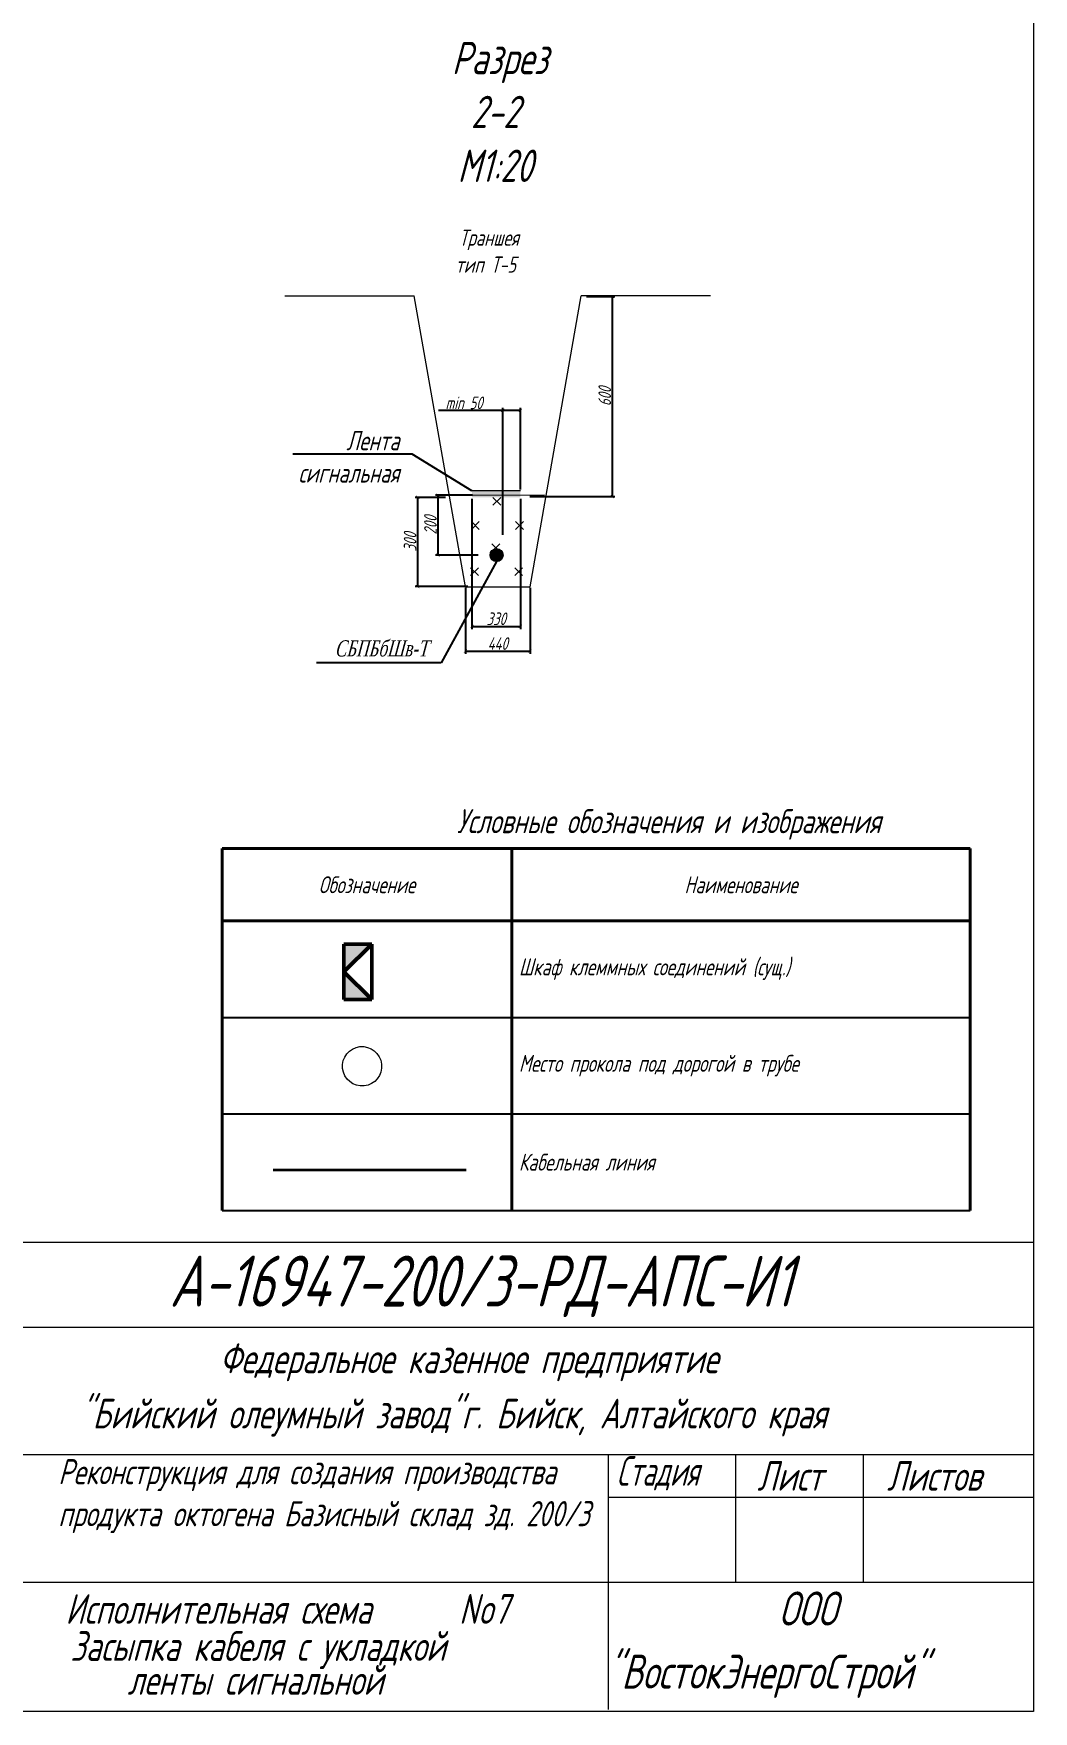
# Model space of a CAD drawing. Header units: millimetres. Extents: x 10081 to 14674, y 790 to 10644.
# Drawn here: x 13630 to 14107, y 2184 to 2984 of the extents above; entities that cross this region are included whole.
import ezdxf
from ezdxf import colors
from ezdxf.entities.mleader import LeaderData, LeaderLine
from ezdxf.math import Vec2, Vec3

# ---------------------------------------------------------------- set-up
doc = ezdxf.new("R2010")
doc.units = ezdxf.units.MM
doc.layers.get('Defpoints').update_dxf_attribs({"color": 33})
for name, color, linetype, lineweight in [('ИИ_ОФОРМЛЕНИЕ_025', 7, 'Continuous', 25), ('Линия выноска', 137, 'Continuous', 20), ('Линия связи (Вновь)', 3, 'Continuous', 60), ('Размерная', 4, 'Continuous', 25), ('Рамка толстая', 7, 'Continuous', 60), ('Строительный', 251, 'Continuous', 13), ('ТаБлица', 253, 'Continuous', 25), ('текст', 7, 'Continuous', 25), ('Щиты пульты (Вновь)', 5, 'Continuous', 50), ('Элемент эл. схем', 7, 'Continuous', 35)]:
    doc.layers.add(name, color=color, linetype=linetype, lineweight=lineweight)
doc.styles.add('Simplex', font='simplex.shx', dxfattribs={"width": 0.7, "oblique": 15})
doc.styles.get("Standard").update_dxf_attribs({"font": 'arial.ttf'})
doc.dimstyles.new('Simplex', dxfattribs={"dimtxt": 2.5, "dimasz": 2.5, "dimexe": 1.25, "dimexo": 0.625, "dimtad": 1, "dimtxsty": 'Simplex', "dimcen": 2.5, "dimclrt": 2, "dimadec": 0, "dimazin": 0, "dimtfac": 1, "dimtmove": 0, "dimatfit": 3, "dimfxl": 1, "dimarcsym": 0})

# ---------------------------------------------------------------- blocks, each defined once
blk = doc.blocks.new('_ArchTick')
at = {"color": 0, "linetype": 'ByBlock', "const_width": 0.15}
blk.add_lwpolyline([(-0.5, -0.5), (0.5, 0.5)], dxfattribs=at)
blk = doc.blocks.new('*D96')
at = {"layer": 'Defpoints', "color": 0, "lineweight": 40, "transparency": 16777216}
for p in [(13893.06, 2858.9), (13906.04, 2858.9), (13866.06, 2763.55)]:
    blk.add_point(p, dxfattribs=at)
at = {"layer": 'Размерная', "color": 0, "lineweight": -2, "transparency": 16777216}
for p, q in [((13893.68, 2858.9), (13907.29, 2858.9)), ((13906.04, 2763.55), (13906.04, 2858.9)), ((13866.68, 2763.55), (13907.29, 2763.55))]:
    blk.add_line(p, q, dxfattribs=at)
at = {"layer": 'Размерная', "color": 0, "lineweight": -2, "transparency": 16777216, "xscale": 1.5, "yscale": 1.5, "zscale": 1.5}
for p, rotation in [((13906.04, 2858.9), 90), ((13906.04, 2763.55), 270)]:
    blk.add_blockref('_ArchTick', p, dxfattribs=dict(at, rotation=rotation))
at = {"layer": 'Размерная', "color": 2, "lineweight": 20, "transparency": 16777216, "insert": (13902.41, 2811.23), "char_height": 2, "attachment_point": 5, "rotation": 90, "style": 'Simplex'}
blk.add_mtext('{\\H3x;\\C256;600}', dxfattribs=at)
blk = doc.blocks.new('*D97')
at = {"layer": 'Defpoints', "color": 0, "lineweight": 40, "transparency": 16777216}
for p in [(13836.01, 2720.56), (13866.81, 2720.56), (13866.81, 2689.82)]:
    blk.add_point(p, dxfattribs=at)
at = {"layer": 'Размерная', "color": 0, "lineweight": -2, "transparency": 16777216}
for p, q in [((13836.01, 2719.94), (13836.01, 2688.57)), ((13866.81, 2719.94), (13866.81, 2688.57)), ((13836.01, 2689.82), (13866.81, 2689.82))]:
    blk.add_line(p, q, dxfattribs=at)
at = {"layer": 'Размерная', "color": 0, "lineweight": -2, "transparency": 16777216, "xscale": 1.5, "yscale": 1.5, "zscale": 1.5, "rotation": 180}
blk.add_blockref('_ArchTick', (13836.01, 2689.82), dxfattribs=at)
at = {"layer": 'Размерная', "color": 0, "lineweight": -2, "transparency": 16777216, "xscale": 1.5, "yscale": 1.5, "zscale": 1.5}
blk.add_blockref('_ArchTick', (13866.81, 2689.82), dxfattribs=at)
at = {"layer": 'Размерная', "color": 2, "lineweight": 20, "transparency": 16777216, "insert": (13851.41, 2693.44), "char_height": 2, "attachment_point": 5, "style": 'Simplex'}
blk.add_mtext('{\\H3x;\\C256;440}', dxfattribs=at)
blk = doc.blocks.new('_None')
blk = doc.blocks.new('*D100')
at = {"layer": 'Defpoints', "color": 0, "lineweight": 40, "transparency": 16777216}
for p in [(13822.98, 2764.14), (13840.02, 2764.14), (13842.72, 2735.63)]:
    blk.add_point(p, dxfattribs=at)
at = {"layer": 'Размерная', "color": 0, "lineweight": -2, "transparency": 16777216}
for p, q in [((13839.4, 2764.14), (13821.73, 2764.14)), ((13822.98, 2735.63), (13822.98, 2764.14)), ((13842.09, 2735.63), (13821.73, 2735.63))]:
    blk.add_line(p, q, dxfattribs=at)
at = {"layer": 'Размерная', "color": 0, "lineweight": -2, "transparency": 16777216, "xscale": 1.5, "yscale": 1.5, "zscale": 1.5}
for p, rotation in [((13822.98, 2764.14), 90), ((13822.98, 2735.63), 270)]:
    blk.add_blockref('_ArchTick', p, dxfattribs=dict(at, rotation=rotation))
at = {"layer": 'Размерная', "color": 2, "lineweight": 20, "transparency": 16777216, "insert": (13819.36, 2749.89), "char_height": 2, "attachment_point": 5, "rotation": 90, "style": 'Simplex'}
blk.add_mtext('{\\H3x;\\C256;200}', dxfattribs=at)
blk = doc.blocks.new('*D101')
at = {"layer": 'Defpoints', "color": 0, "lineweight": 40, "transparency": 16777216}
for p in [(13813.29, 2763.15), (13827.15, 2763.15), (13837.87, 2720.58)]:
    blk.add_point(p, dxfattribs=at)
at = {"layer": 'Размерная', "color": 0, "lineweight": -2, "transparency": 16777216}
for p, q in [((13826.53, 2763.15), (13812.04, 2763.15)), ((13813.29, 2720.58), (13813.29, 2763.15)), ((13837.25, 2720.58), (13812.04, 2720.58))]:
    blk.add_line(p, q, dxfattribs=at)
at = {"layer": 'Размерная', "color": 0, "lineweight": -2, "transparency": 16777216, "xscale": 1.5, "yscale": 1.5, "zscale": 1.5}
for p, rotation in [((13813.29, 2763.15), 90), ((13813.29, 2720.58), 270)]:
    blk.add_blockref('_ArchTick', p, dxfattribs=dict(at, rotation=rotation))
at = {"layer": 'Размерная', "color": 2, "lineweight": 20, "transparency": 16777216, "insert": (13809.66, 2741.86), "char_height": 2, "attachment_point": 5, "rotation": 90, "style": 'Simplex'}
blk.add_mtext('{\\H3x;\\C256;300}', dxfattribs=at)
blk = doc.blocks.new('*D102')
at = {"layer": 'Defpoints', "color": 0, "lineweight": 40, "transparency": 16777216}
for p in [(13862.25, 2804.57), (13862.25, 2766.23), (13853.78, 2744.67)]:
    blk.add_point(p, dxfattribs=at)
at = {"layer": 'Размерная', "color": 0, "lineweight": -2, "transparency": 16777216}
for p, q in [((13853.78, 2804.57), (13823.2, 2804.57)), ((13853.78, 2745.29), (13853.78, 2805.82)), ((13862.25, 2804.57), (13853.78, 2804.57)), ((13862.25, 2766.85), (13862.25, 2805.82))]:
    blk.add_line(p, q, dxfattribs=at)
at = {"layer": 'Размерная', "color": 0, "lineweight": -2, "transparency": 16777216, "xscale": 1.5, "yscale": 1.5, "zscale": 1.5, "rotation": 180}
blk.add_blockref('_ArchTick', (13853.78, 2804.57), dxfattribs=at)
at = {"layer": 'Размерная', "color": 0, "lineweight": -2, "transparency": 16777216, "xscale": 1.5, "yscale": 1.5, "zscale": 1.5}
blk.add_blockref('_ArchTick', (13862.25, 2804.57), dxfattribs=at)
at = {"layer": 'Размерная', "color": 2, "lineweight": 20, "transparency": 16777216, "insert": (13835.37, 2808.19), "char_height": 2, "attachment_point": 5, "style": 'Simplex'}
blk.add_mtext('{\\H3x;\\C256;min 50}', dxfattribs=at)
blk = doc.blocks.new('*D103')
at = {"layer": 'Defpoints', "color": 0, "lineweight": 40, "transparency": 16777216}
for p in [(13839.15, 2763.15), (13862.25, 2763.15), (13862.25, 2701.64)]:
    blk.add_point(p, dxfattribs=at)
at = {"layer": 'Размерная', "color": 0, "lineweight": -2, "transparency": 16777216}
for p, q in [((13839.15, 2762.52), (13839.15, 2700.39)), ((13862.25, 2762.52), (13862.25, 2700.39)), ((13839.15, 2701.64), (13862.25, 2701.64))]:
    blk.add_line(p, q, dxfattribs=at)
at = {"layer": 'Размерная', "color": 0, "lineweight": -2, "transparency": 16777216, "xscale": 1.5, "yscale": 1.5, "zscale": 1.5, "rotation": 180}
blk.add_blockref('_ArchTick', (13839.15, 2701.64), dxfattribs=at)
at = {"layer": 'Размерная', "color": 0, "lineweight": -2, "transparency": 16777216, "xscale": 1.5, "yscale": 1.5, "zscale": 1.5}
blk.add_blockref('_ArchTick', (13862.25, 2701.64), dxfattribs=at)
at = {"layer": 'Размерная', "color": 2, "lineweight": 20, "transparency": 16777216, "insert": (13850.7, 2705.26), "char_height": 2, "attachment_point": 5, "style": 'Simplex'}
blk.add_mtext('{\\H3x;\\C256;330}', dxfattribs=at)
blk = doc.blocks.new('*T122')
at = {"layer": 'ТаБлица', "color": 0, "linetype": 'ByBlock', "lineweight": 40, "transparency": 16777216}
for p, q in [((0, 0), (356.5, 0)), ((0, 0), (0, -172.5)), ((138, 0), (138, -172.5)), ((356.5, 0), (356.5, -172.5)), ((0, -34.5), (356.5, -34.5))]:
    blk.add_line(p, q, dxfattribs=at)
at = {"layer": 'ТаБлица', "color": 5, "linetype": 'ByBlock', "lineweight": 25, "transparency": 16777216}
for p, q in [((0, -80.5), (356.5, -80.5)), ((0, -126.5), (356.5, -126.5)), ((0, -172.5), (356.5, -172.5))]:
    blk.add_line(p, q, dxfattribs=at)
at = {"layer": 'ТаБлица', "color": 2, "lineweight": 20, "transparency": 16777216, "char_height": 8.05, "style": 'Simplex'}
for s, insert, width, attachment_point in [('{\\C256;\\c0;Обозначение}', (69, -17.25), 138, 5), ('{\\C256;\\c0;Наименование}', (247.25, -17.25), 218.5, 5), ('{\\C256;\\c0;Шкаф клеммных соединений (сущ.)}', (141.45, -57.5), 211.6, 4), ('{\\C256;\\c0;Место прокола под дорогой в трубе}', (141.45, -103.5), 211.6, 4), ('{\\C256;\\c0;Кабельная линия}', (141.45, -149.5), 211.6, 4)]:
    blk.add_mtext(s, dxfattribs=dict(at, insert=insert, width=width, attachment_point=attachment_point))
blk = doc.blocks.new('A$C4BB167BF')
at = {"layer": 'Щиты пульты (Вновь)', "true_color": 0xc7c8ca}
h = blk.add_hatch(color=9, dxfattribs=at)
h.paths.add_polyline_path([(0, 3), (0, 0), (3, 3)])
h.paths.add_polyline_path([(6, 3), (3, 3), (6, 0)])
at = {"layer": 'Щиты пульты (Вновь)', "color": 252, "true_color": 0x939598}
for p, q in [((0, 3), (0, 0)), ((6, 3), (0, 3)), ((0, 0), (3, 3)), ((3, 3), (6, 0)), ((6, 0), (6, 3)), ((0, 0), (6, 0))]:
    blk.add_line(p, q, dxfattribs=at)

msp = doc.modelspace()

# ---------------------------------------------------------------- hatches: boundary and pattern name
at = {"layer": 'Элемент эл. схем', "lineweight": 20, "true_color": 0x000000}
for points in [[(13862.24858, 2763.14521), (13862.24858, 2766.22521), (13839.14858, 2766.22521), (13839.14858, 2763.14521)], [(13853.94777, 2735.60805, 1), (13847.78777, 2735.60805, 1)]]:
    msp.add_hatch(color=18, dxfattribs=at).paths.add_polyline_path(points)

# ---------------------------------------------------------------- linework, layer by layer
at = {"color": 18, "lineweight": 20, "true_color": 0x000000}
for p, q in [((13357.30171, 2408.05611), (14106.55171, 2408.05611)), ((13620.55171, 2367.55611), (14106.55171, 2367.55611)), ((13357.30171, 2306.80611), (14106.55171, 2306.80611)), ((13904.05171, 2306.80611), (13904.05171, 2185.30611)), ((13964.80171, 2306.80611), (13964.80171, 2246.05611)), ((14025.55171, 2306.80611), (14025.55171, 2246.05611)), ((13904.05171, 2286.55611), (14106.55171, 2286.55611)), ((13620.55171, 2246.05611), (14106.55171, 2246.05611))]:
    msp.add_line(p, q, dxfattribs=at)
msp.add_ellipse((13786.76622, 2491.92966), major_axis=(1.01119, -9.36317), ratio=0.990291513, start_param=-7.853981634, end_param=-1.570796327, dxfattribs=at)
at = {"layer": 'Линия связи (Вновь)', "color": 18, "lineweight": 35, "true_color": 0x000000}
msp.add_line((13744.36553, 2442.56554), (13836.36553, 2442.56554), dxfattribs=at)
at = {"layer": 'Рамка толстая', "color": 18, "lineweight": 20, "true_color": 0x000000}
for p, q in [((14106.69761, 3517.50277), (14106.69761, 2184.37777)), ((14106.69761, 2184.37777), (13138.07261, 2184.37777))]:
    msp.add_line(p, q, dxfattribs=at)
at = {"layer": 'Строительный', "color": 18, "lineweight": 20, "true_color": 0x000000}
for p, q in [((13849.09219, 2763.11388), (13852.8342, 2759.37187)), ((13852.8342, 2763.11388), (13849.09219, 2759.37187)), ((13838.88883, 2751.61232), (13842.63084, 2747.87031)), ((13842.63084, 2751.61232), (13838.88883, 2747.87031)), ((13859.92328, 2751.61232), (13863.66529, 2747.87031)), ((13863.66529, 2751.61232), (13859.92328, 2747.87031)), ((13848.689, 2741.0685), (13852.43101, 2737.32649)), ((13852.43101, 2741.0685), (13848.689, 2737.32649)), ((13838.48564, 2729.56694), (13842.22765, 2725.82493)), ((13842.22765, 2729.56694), (13838.48564, 2725.82493)), ((13859.5201, 2729.56694), (13863.26211, 2725.82493)), ((13863.26211, 2729.56694), (13859.5201, 2725.82493))]:
    msp.add_line(p, q, dxfattribs=at)
at = {"layer": 'Элемент эл. схем', "color": 18, "lineweight": 20, "true_color": 0x000000}
for p, q in [((13749.97006, 2859.16466), (13811.57006, 2859.16466)), ((13836.00898, 2720.56466), (13811.57006, 2859.16466)), ((13866.80898, 2720.56466), (13891.2479, 2859.16466)), ((13952.8479, 2859.16466), (13891.2479, 2859.16466)), ((13828.30945, 2764.27103), (13873.73338, 2764.29289)), ((13862.24858, 2766.22521), (13839.14858, 2766.22521)), ((13836.00898, 2720.56466), (13866.80898, 2720.56466))]:
    msp.add_line(p, q, dxfattribs=at)
msp.add_circle((13850.86777, 2735.60805), 3.08, dxfattribs=at)

# ---------------------------------------------------------------- block references
msp.add_blockref('*T122', (13720.06501, 2595.72214))
at = {"color": 18, "lineweight": 20, "true_color": 0x000000, "xscale": 4.41, "yscale": 4.41, "zscale": 4.41, "rotation": 90}
msp.add_blockref('A$C4BB167BF', (13791.3567, 2523.74933), dxfattribs=at)

# ---------------------------------------------------------------- texts
at = {"color": 18, "lineweight": 20, "true_color": 0x000000, "style": 'Simplex', "oblique": 15}
for s, height, width, p in [('А-16947-200/3-РД-АПС-И1', 24.3, 0.7, (13695.05613, 2377.39182)), ('Федеральное казенное предприятие', 14.175, 0.7, (13718.90224, 2345.61861)), ('"Бийский олеумный завод"г. Бийск, Алтайского края', 14.175, 0.7, (13652.43118, 2319.29361)), ('Стадия', 14.175, 0.6, (13908.00349, 2291.95611)), ('Лист', 14.175, 0.7, (13975.09546, 2289.59361)), ('Листов', 14.175, 0.7, (14036.9432, 2289.59361)), ('Исполнительная схема ', 14.175, 0.7, (13645.41454, 2226.14623)), ('No7', 14.175, 0.7, (13832.99704, 2226.14623)), ('ООО', 16.2, 0.7, (13985.31132, 2225.32396)), ('Засыпка кабеля с укладкой ', 14.175, 0.7, (13647.74353, 2208.46856)), ('"ВостокЭнергоСтрой"', 16.2, 0.7, (13903.65758, 2195.23825)), ('ленты сигнальной', 14.175, 0.7, (13674.97023, 2192.31322))]:
    msp.add_text(s, height=height, dxfattribs=dict(at, width=width)).set_placement(p)
at = {"layer": 'ИИ_ОФОРМЛЕНИЕ_025', "color": 18, "lineweight": 20, "true_color": 0x000000, "insert": (13642.00177, 2304.6605), "char_height": 12, "attachment_point": 1}
msp.add_mtext_dynamic_manual_height_columns('{\\Fsimplex|c204;\\Q15;\\W0.7;Реконструкция для создания производства продукта октогена Базисный склад зд. 200/3}', width=276.2589272, gutter_width=12.5, heights=[0], dxfattribs=at)
at = {"layer": 'ТаБлица', "color": 18, "lineweight": 20, "true_color": 0x000000, "insert": (13932.94689, 2607.22214), "char_height": 11.5, "width": 425.2362496, "attachment_point": 5, "style": 'Simplex'}
msp.add_mtext('Условные обозначения и изображения', dxfattribs=at)
at = {"layer": 'текст', "color": 18, "lineweight": 20, "true_color": 0x000000, "attachment_point": 1, "style": 'Simplex'}
for s, width, insert, char_height in [('\\pi16.957;Разрез \\P\\pi26.121;2-2\\P\\pi19.704;М1:20', 85.8694283, (13812.53098, 2980.25911), 15.4), ('\\pi6.3336;Траншея\\P\\pi4.5781;тип Т-5', 45.8694283, (13826.70754, 2890.78882), 7.7)]:
    msp.add_mtext_dynamic_manual_height_columns(s, width=width, gutter_width=12.5, heights=[0], dxfattribs=dict(at, insert=insert, char_height=char_height))

# ---------------------------------------------------------------- dimensions: what is measured, and where the dimension line sits
at = {"layer": 'Размерная', "color": 18, "lineweight": 20, "true_color": 0x000000}
for base, p1, p2, text, override, picture, middle in [((13906.03523, 2858.89673), (13866.05991, 2763.55427), (13893.05554, 2858.89673), '{\\H3x;\\C256;600}', {"dimtxt": 2, "dimasz": 1.5, "dimlfac": 20, "dimrnd": 1, "dimblk1": 'ArchTick', "dimblk2": 'ArchTick', "dimsah": 1}, '*D96', (13902.41023, 2811.2255)), ((13813.28725, 2763.14521), (13837.87306, 2720.57946), (13827.15227, 2763.14521), '{\\H3x;\\C256;300}', {"dimtxt": 2, "dimasz": 1.5, "dimlfac": 20, "dimrnd": 1, "dimtxsty": 'Simplex', "dimblk1": 'ArchTick', "dimblk2": 'ArchTick', "dimsah": 1}, '*D101', (13809.66225, 2741.86234)), ((13822.98161, 2764.14287), (13842.71717, 2735.62913), (13840.0237, 2764.14287), '{\\H3x;\\C256;200}', {"dimtxt": 2, "dimasz": 1.5, "dimlfac": 20, "dimrnd": 1, "dimtxsty": 'Simplex', "dimblk1": 'ArchTick', "dimblk2": 'ArchTick', "dimsah": 1}, '*D100', (13819.35661, 2749.886))]:
    dim = msp.add_linear_dim(base=base, p1=p1, p2=p2, angle=90, text=text, dimstyle='Simplex', override=override, dxfattribs=at)
    dim.commit()
    dim.dimension.update_dxf_attribs({"geometry": picture, "text_midpoint": middle})
dim = msp.add_linear_dim(base=(13862.24858, 2804.56593), p1=(13853.77858, 2744.66521), p2=(13862.24858, 2766.22521), text='{\\H3x;\\C256;min 50}', dimstyle='Simplex', override={"dimtxt": 2, "dimasz": 1.5, "dimlfac": 20, "dimrnd": 1, "dimtxsty": 'Simplex', "dimblk1": 'ArchTick', "dimblk2": 'ArchTick', "dimsah": 1}, dxfattribs=at)
dim.commit()
dim.dimension.update_dxf_attribs({"geometry": '*D102', "text_midpoint": (13835.37483, 2804.56593), "dimtype": 160})
for base, p1, p2, text, override, picture, middle in [((13862.24858, 2701.63543), (13839.14858, 2763.14521), (13862.24858, 2763.14521), '{\\H3x;\\C256;330}', {"dimtxt": 2, "dimasz": 1.5, "dimlfac": 20, "dimrnd": 1, "dimblk1": 'ArchTick', "dimblk2": 'ArchTick', "dimsah": 1}, '*D103', (13850.69858, 2705.26043)), ((13866.80898, 2689.81727), (13836.00898, 2720.56466), (13866.80898, 2720.56466), '{\\H3x;\\C256;440}', {"dimtxt": 2, "dimasz": 1.5, "dimlfac": 20, "dimrnd": 1, "dimtxsty": 'Simplex', "dimblk1": 'ArchTick', "dimblk2": 'ArchTick', "dimsah": 1}, '*D97', (13851.40898, 2693.44227))]:
    dim = msp.add_linear_dim(base=base, p1=p1, p2=p2, text=text, dimstyle='Simplex', override=override, dxfattribs=at)
    dim.commit()
    dim.dimension.update_dxf_attribs({"geometry": picture, "text_midpoint": middle})

# ---------------------------------------------------------------- leaders
at = {"layer": 'Линия выноска', "color": 18, "lineweight": 20, "true_color": 0x000000}
ml = msp.add_multileader_mtext('Standard', dxfattribs=at)
ml.set_content('{\\C256;\\c0;Лента\\Pсигнальная}', color=2, style='Simplex')
ml.set_leader_properties()
ml.set_arrow_properties(name='NONE')
ml.build(insert=Vec2(0, 0))
ml.multileader.update_dxf_attribs({"text_left_attachment_type": 6, "text_right_attachment_type": 6, "dogleg_length": 0, "arrow_head_size": 12.32})
ctx = ml.context
ctx.base_point, ctx.char_height, ctx.arrow_head_size, ctx.landing_gap_size, ctx.plane_origin = Vec3(13743.45651, 2783.74402), 9.24, 12.32, 6.16, Vec3(13503.00331, 2737.99331)
ctx.left_attachment, ctx.right_attachment, ctx.text_align_type = 6, 6, 2
notes = []
notes.append((ctx, [(1, (1, 1, 0), (13810.66538, 2783.74402), (-1, 0), 0, [(0, [(13839.14858, 2766.22521)], 0, [])])]))
ctx.mtext.insert, ctx.mtext.alignment, ctx.mtext.flow_direction = Vec3(13804.50538, 2794.83202), 3, 5
ml = msp.add_multileader_mtext('Standard', dxfattribs=at)
ml.set_content('{\\fTimes New Roman|b0|i0|c204|p18;\\H0.83333x;\\C256;\\c0;СБПБбШв-Т }', color=2, style='Simplex')
ml.set_leader_properties()
ml.set_arrow_properties(name='NONE')
ml.build(insert=Vec2(0, 0))
ml.multileader.update_dxf_attribs({"text_left_attachment_type": 6, "text_right_attachment_type": 6, "dogleg_length": 0, "arrow_head_size": 12.32})
ctx = ml.context
ctx.base_point, ctx.char_height, ctx.arrow_head_size, ctx.landing_gap_size, ctx.plane_origin = Vec3(13766.90793, 2684.22661), 9.24, 12.32, 6.16, Vec3(13586.46901, 2628.58554)
ctx.left_attachment, ctx.right_attachment, ctx.text_align_type = 6, 6, 2
notes.append((ctx, [(1, (1, 1, 0), (13824.44696, 2684.22661), (-1, 0), 0, [(0, [(13850.86777, 2732.52805)], 0, [])])]))
ctx.mtext.insert, ctx.mtext.alignment, ctx.mtext.flow_direction = Vec3(13818.28696, 2695.0066), 3, 5
for ctx, leaders in notes:
    for number, flags, end, landing, length, lines in leaders:
        leader = LeaderData()
        leader.index, (leader.has_last_leader_line, leader.has_dogleg_vector, leader.attachment_direction) = number, flags
        leader.last_leader_point, leader.dogleg_vector, leader.dogleg_length = Vec3(end), Vec3(landing), length
        for number, points, colour, breaks in lines:
            line = LeaderLine()
            line.index, line.vertices, line.color, line.breaks = number, Vec3.list(points), colors.encode_raw_color(colour), breaks
            leader.lines.append(line)
        ctx.leaders.append(leader)

doc.saveas('drawing.dxf')
